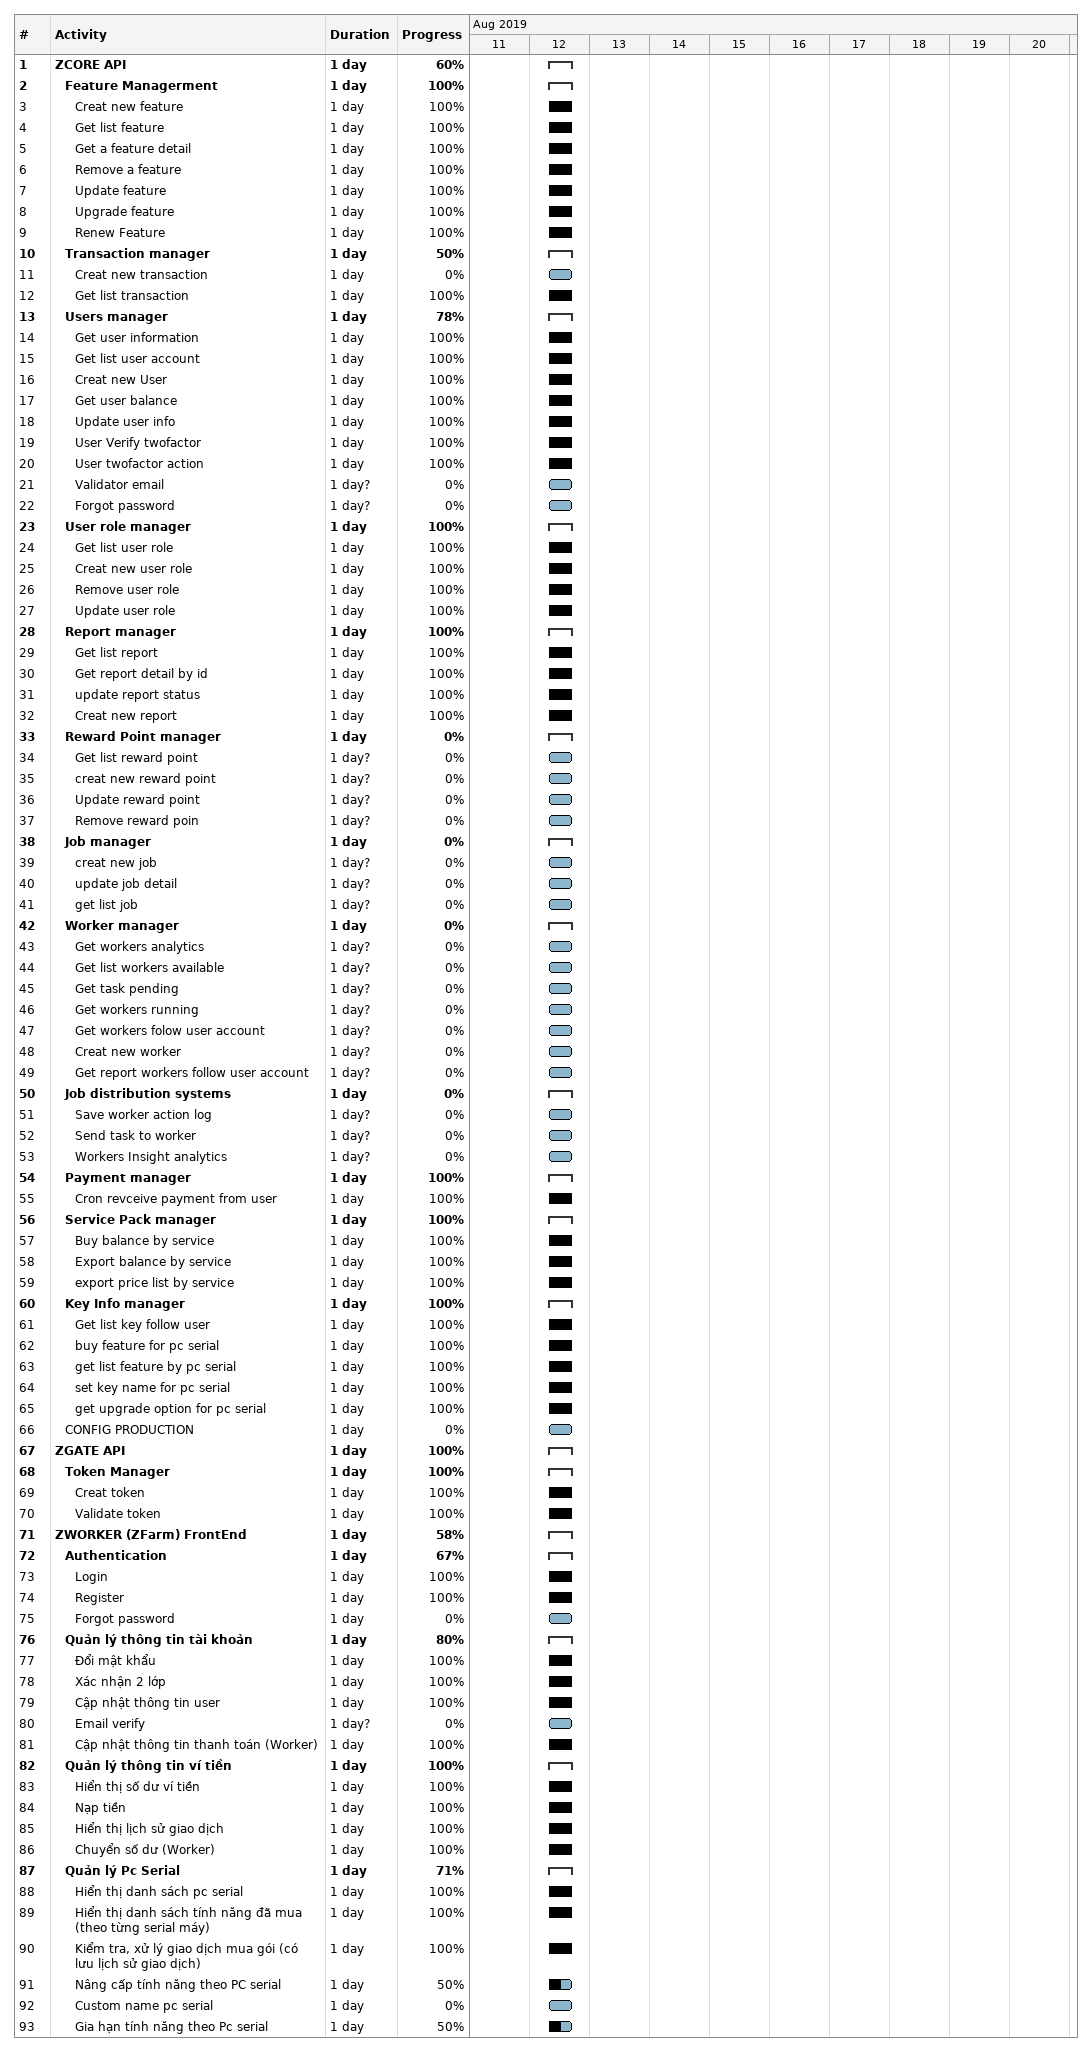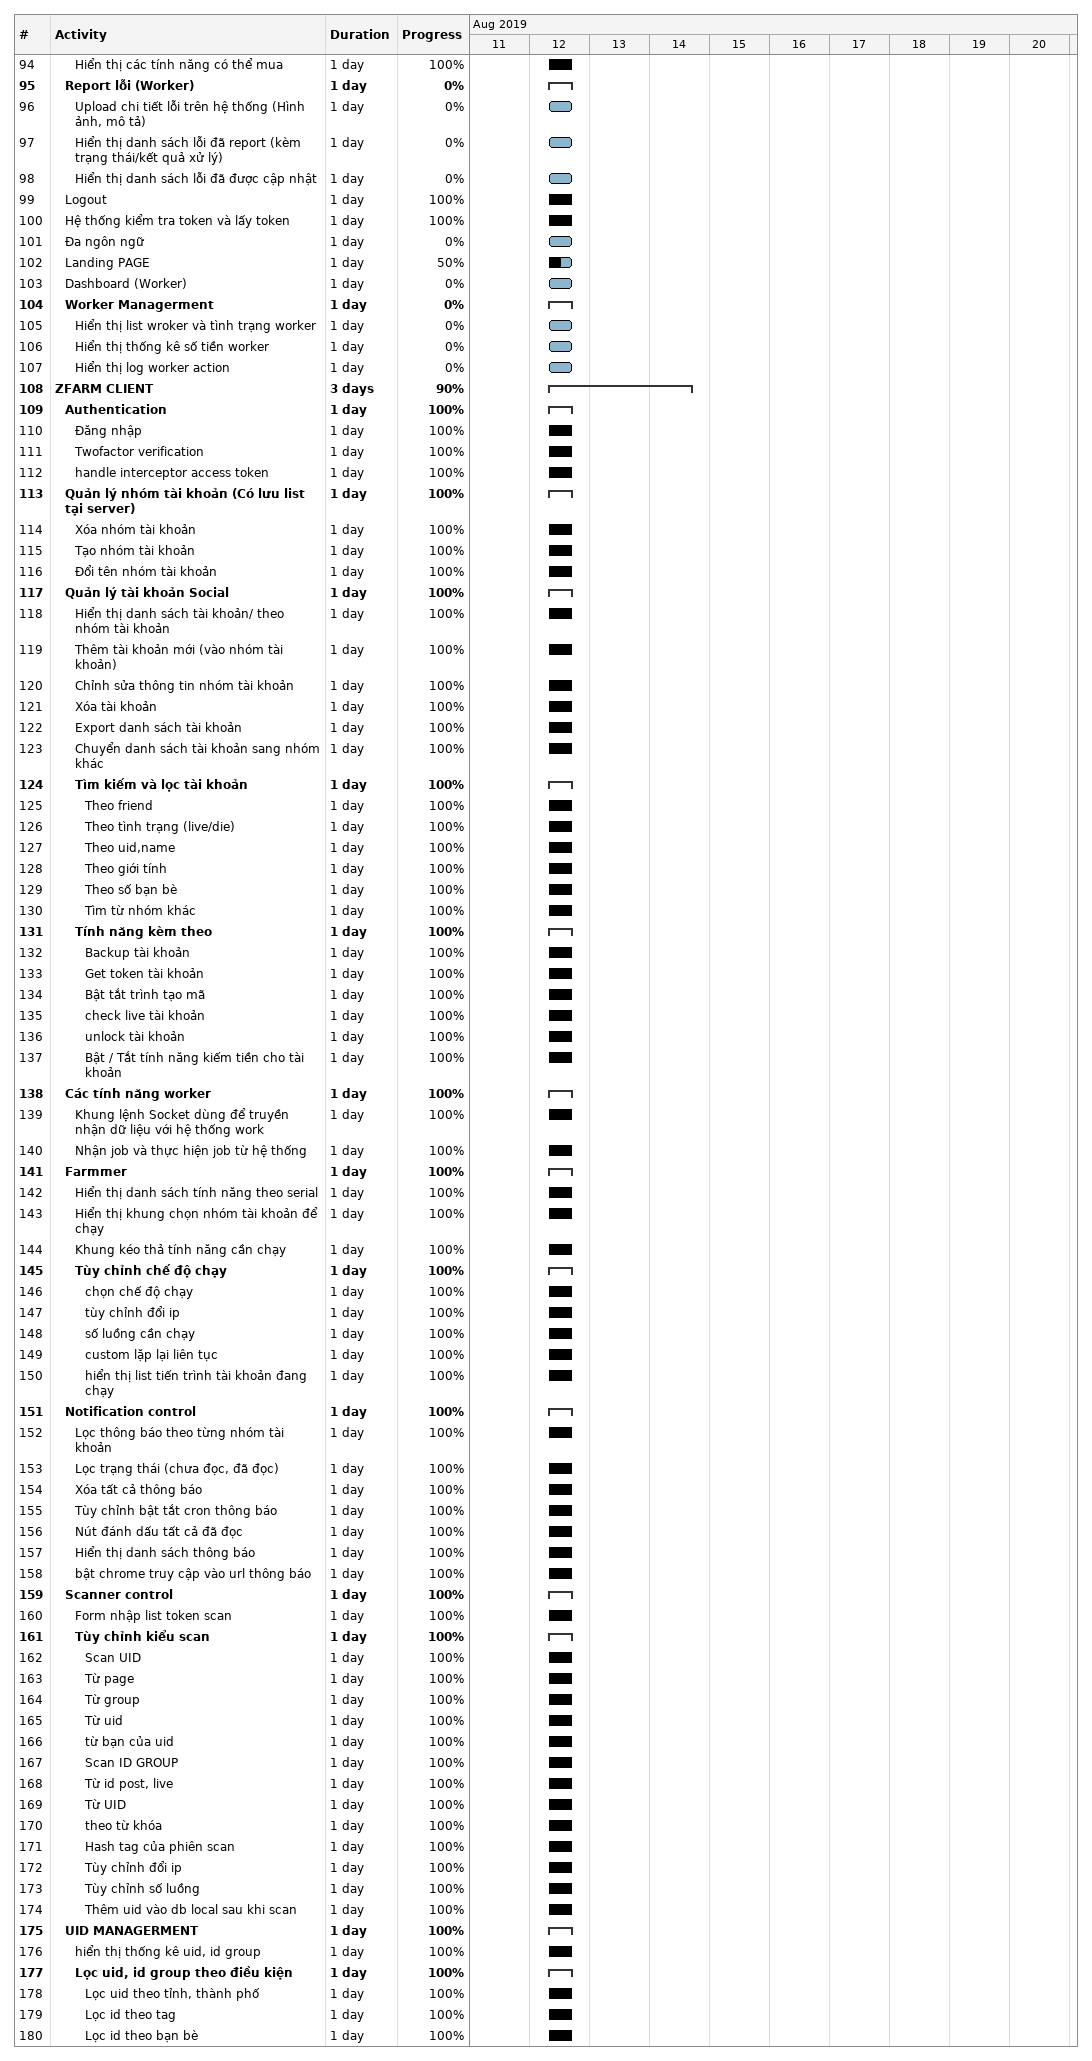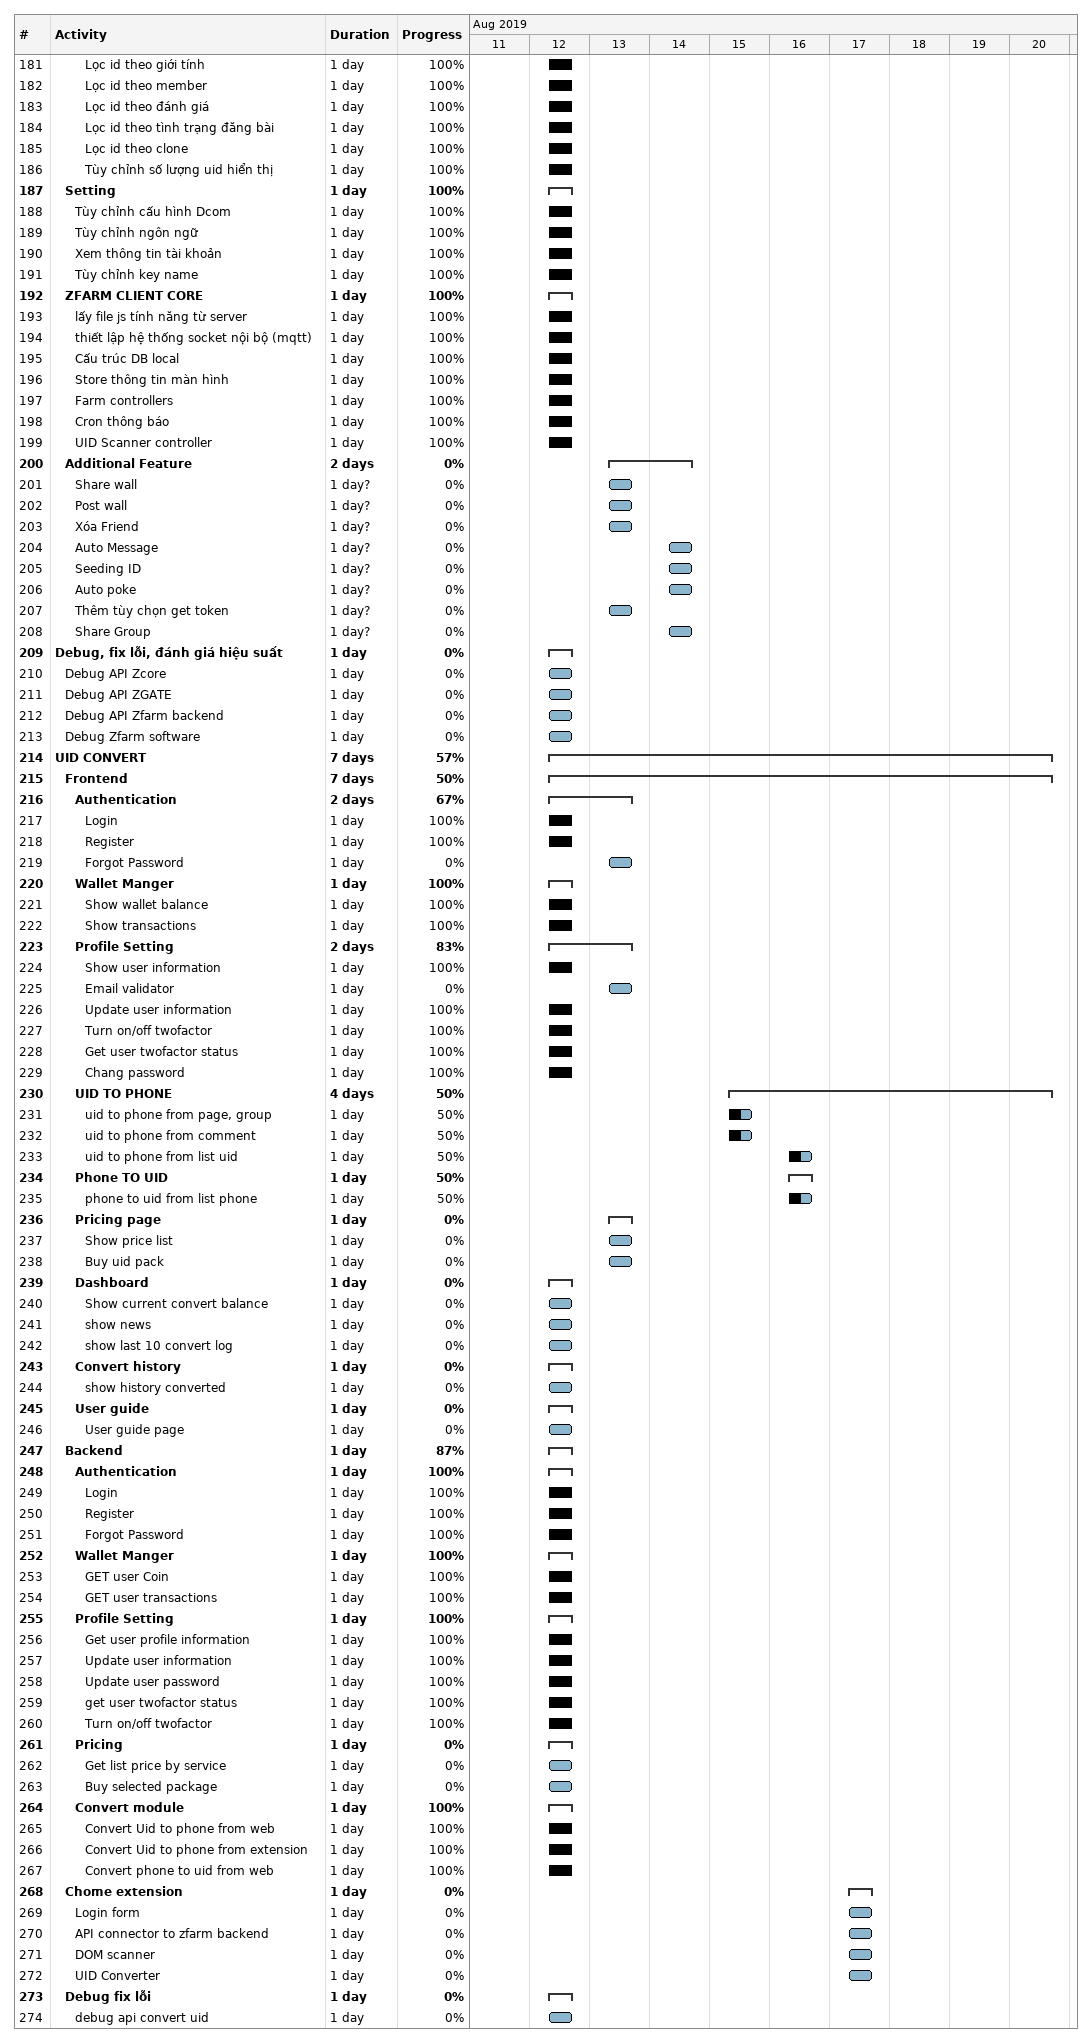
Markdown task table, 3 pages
| ID | Level | Task | Duration | Start | Finish | % complete |
|---|---|---|---|---|---|---|
| 1 | 1 | **ZCORE API** | 1d | 2019-08-12 | 2019-08-12 | 60 |
| 2 | 2 | **Feature Managerment** | 1d | 2019-08-12 | 2019-08-12 | 100 |
| 3 | 3 | Creat new feature | 1d | 2019-08-12 | 2019-08-12 | 100 |
| 4 | 3 | Get list feature | 1d | 2019-08-12 | 2019-08-12 | 100 |
| 5 | 3 | Get a feature detail | 1d | 2019-08-12 | 2019-08-12 | 100 |
| 6 | 3 | Remove a feature | 1d | 2019-08-12 | 2019-08-12 | 100 |
| 7 | 3 | Update feature | 1d | 2019-08-12 | 2019-08-12 | 100 |
| 8 | 3 | Upgrade feature | 1d | 2019-08-12 | 2019-08-12 | 100 |
| 9 | 3 | Renew Feature | 1d | 2019-08-12 | 2019-08-12 | 100 |
| 10 | 2 | **Transaction manager** | 1d | 2019-08-12 | 2019-08-12 | 50 |
| 11 | 3 | Creat new transaction | 1d | 2019-08-12 | 2019-08-12 | 0 |
| 12 | 3 | Get list transaction | 1d | 2019-08-12 | 2019-08-12 | 100 |
| 13 | 2 | **Users manager** | 1d | 2019-08-12 | 2019-08-12 | 78 |
| 14 | 3 | Get user information | 1d | 2019-08-12 | 2019-08-12 | 100 |
| 15 | 3 | Get list user account | 1d | 2019-08-12 | 2019-08-12 | 100 |
| 16 | 3 | Creat new User | 1d | 2019-08-12 | 2019-08-12 | 100 |
| 17 | 3 | Get user balance | 1d | 2019-08-12 | 2019-08-12 | 100 |
| 18 | 3 | Update user info | 1d | 2019-08-12 | 2019-08-12 | 100 |
| 19 | 3 | User Verify twofactor | 1d | 2019-08-12 | 2019-08-12 | 100 |
| 20 | 3 | User twofactor action | 1d | 2019-08-12 | 2019-08-12 | 100 |
| 21 | 3 | Validator email | 1d? | 2019-08-12 | 2019-08-12 | 0 |
| 22 | 3 | Forgot password | 1d? | 2019-08-12 | 2019-08-12 | 0 |
| 23 | 2 | **User role manager** | 1d | 2019-08-12 | 2019-08-12 | 100 |
| 24 | 3 | Get list user role | 1d | 2019-08-12 | 2019-08-12 | 100 |
| 25 | 3 | Creat new user role | 1d | 2019-08-12 | 2019-08-12 | 100 |
| 26 | 3 | Remove user role | 1d | 2019-08-12 | 2019-08-12 | 100 |
| 27 | 3 | Update user role | 1d | 2019-08-12 | 2019-08-12 | 100 |
| 28 | 2 | **Report manager** | 1d | 2019-08-12 | 2019-08-12 | 100 |
| 29 | 3 | Get list report | 1d | 2019-08-12 | 2019-08-12 | 100 |
| 30 | 3 | Get report detail by id | 1d | 2019-08-12 | 2019-08-12 | 100 |
| 31 | 3 | update report status | 1d | 2019-08-12 | 2019-08-12 | 100 |
| 32 | 3 | Creat new report | 1d | 2019-08-12 | 2019-08-12 | 100 |
| 33 | 2 | **Reward Point manager** | 1d | 2019-08-12 | 2019-08-12 | 0 |
| 34 | 3 | Get list reward point | 1d? | 2019-08-12 | 2019-08-12 | 0 |
| 35 | 3 | creat new reward point | 1d? | 2019-08-12 | 2019-08-12 | 0 |
| 36 | 3 | Update reward point | 1d? | 2019-08-12 | 2019-08-12 | 0 |
| 37 | 3 | Remove reward poin | 1d? | 2019-08-12 | 2019-08-12 | 0 |
| 38 | 2 | **Job manager** | 1d | 2019-08-12 | 2019-08-12 | 0 |
| 39 | 3 | creat new job | 1d? | 2019-08-12 | 2019-08-12 | 0 |
| 40 | 3 | update job detail | 1d? | 2019-08-12 | 2019-08-12 | 0 |
| 41 | 3 | get list job | 1d? | 2019-08-12 | 2019-08-12 | 0 |
| 42 | 2 | **Worker manager** | 1d | 2019-08-12 | 2019-08-12 | 0 |
| 43 | 3 | Get workers analytics | 1d? | 2019-08-12 | 2019-08-12 | 0 |
| 44 | 3 | Get list workers available | 1d? | 2019-08-12 | 2019-08-12 | 0 |
| 45 | 3 | Get task pending | 1d? | 2019-08-12 | 2019-08-12 | 0 |
| 46 | 3 | Get workers running | 1d? | 2019-08-12 | 2019-08-12 | 0 |
| 47 | 3 | Get workers folow user account | 1d? | 2019-08-12 | 2019-08-12 | 0 |
| 48 | 3 | Creat new worker | 1d? | 2019-08-12 | 2019-08-12 | 0 |
| 49 | 3 | Get report workers follow user account | 1d? | 2019-08-12 | 2019-08-12 | 0 |
| 50 | 2 | **Job distribution systems** | 1d | 2019-08-12 | 2019-08-12 | 0 |
| 51 | 3 | Save worker action log | 1d? | 2019-08-12 | 2019-08-12 | 0 |
| 52 | 3 | Send task to worker | 1d? | 2019-08-12 | 2019-08-12 | 0 |
| 53 | 3 | Workers Insight analytics | 1d? | 2019-08-12 | 2019-08-12 | 0 |
| 54 | 2 | **Payment manager** | 1d | 2019-08-12 | 2019-08-12 | 100 |
| 55 | 3 | Cron revceive payment from user | 1d | 2019-08-12 | 2019-08-12 | 100 |
| 56 | 2 | **Service Pack manager** | 1d | 2019-08-12 | 2019-08-12 | 100 |
| 57 | 3 | Buy balance by service | 1d | 2019-08-12 | 2019-08-12 | 100 |
| 58 | 3 | Export balance by service | 1d | 2019-08-12 | 2019-08-12 | 100 |
| 59 | 3 | export price list by service | 1d | 2019-08-12 | 2019-08-12 | 100 |
| 60 | 2 | **Key Info manager** | 1d | 2019-08-12 | 2019-08-12 | 100 |
| 61 | 3 | Get list key follow user | 1d | 2019-08-12 | 2019-08-12 | 100 |
| 62 | 3 | buy feature for pc serial | 1d | 2019-08-12 | 2019-08-12 | 100 |
| 63 | 3 | get list feature by pc serial | 1d | 2019-08-12 | 2019-08-12 | 100 |
| 64 | 3 | set key name for pc serial | 1d | 2019-08-12 | 2019-08-12 | 100 |
| 65 | 3 | get upgrade option for pc serial | 1d | 2019-08-12 | 2019-08-12 | 100 |
| 66 | 2 | CONFIG PRODUCTION | 1d | 2019-08-12 | 2019-08-12 | 0 |
| 67 | 1 | **ZGATE API** | 1d | 2019-08-12 | 2019-08-12 | 100 |
| 68 | 2 | **Token Manager** | 1d | 2019-08-12 | 2019-08-12 | 100 |
| 69 | 3 | Creat token | 1d | 2019-08-12 | 2019-08-12 | 100 |
| 70 | 3 | Validate token | 1d | 2019-08-12 | 2019-08-12 | 100 |
| 71 | 1 | **ZWORKER (ZFarm) FrontEnd** | 1d | 2019-08-12 | 2019-08-12 | 58 |
| 72 | 2 | **Authentication** | 1d | 2019-08-12 | 2019-08-12 | 67 |
| 73 | 3 | Login | 1d | 2019-08-12 | 2019-08-12 | 100 |
| 74 | 3 | Register | 1d | 2019-08-12 | 2019-08-12 | 100 |
| 75 | 3 | Forgot password | 1d | 2019-08-12 | 2019-08-12 | 0 |
| 76 | 2 | **Quản lý thông tin tài khoản** | 1d | 2019-08-12 | 2019-08-12 | 80 |
| 77 | 3 | Đổi mật khẩu | 1d | 2019-08-12 | 2019-08-12 | 100 |
| 78 | 3 | Xác nhận 2 lớp | 1d | 2019-08-12 | 2019-08-12 | 100 |
| 79 | 3 | Cập nhật thông tin user | 1d | 2019-08-12 | 2019-08-12 | 100 |
| 80 | 3 | Email verify | 1d? | 2019-08-12 | 2019-08-12 | 0 |
| 81 | 3 | Cập nhật thông tin thanh toán (Worker) | 1d | 2019-08-12 | 2019-08-12 | 100 |
| 82 | 2 | **Quản lý thông tin ví tiền** | 1d | 2019-08-12 | 2019-08-12 | 100 |
| 83 | 3 | Hiển thị số dư ví tiền | 1d | 2019-08-12 | 2019-08-12 | 100 |
| 84 | 3 | Nạp tiền | 1d | 2019-08-12 | 2019-08-12 | 100 |
| 85 | 3 | Hiển thị lịch sử giao dịch | 1d | 2019-08-12 | 2019-08-12 | 100 |
| 86 | 3 | Chuyển số dư (Worker) | 1d | 2019-08-12 | 2019-08-12 | 100 |
| 87 | 2 | **Quản lý Pc Serial** | 1d | 2019-08-12 | 2019-08-12 | 71 |
| 88 | 3 | Hiển thị danh sách pc serial | 1d | 2019-08-12 | 2019-08-12 | 100 |
| 89 | 3 | Hiển thị danh sách tính năng đã mua (theo từng serial máy) | 1d | 2019-08-12 | 2019-08-12 | 100 |
| 90 | 3 | Kiểm tra, xử lý giao dịch mua gói (có lưu lịch sử giao dịch) | 1d | 2019-08-12 | 2019-08-12 | 100 |
| 91 | 3 | Nâng cấp tính năng theo PC serial | 1d | 2019-08-12 | 2019-08-12 | 50 |
| 92 | 3 | Custom name pc serial | 1d | 2019-08-12 | 2019-08-12 | 0 |
| 93 | 3 | Gia hạn tính năng theo Pc serial | 1d | 2019-08-12 | 2019-08-12 | 50 |
| 94 | 3 | Hiển thị các tính năng có thể mua | 1d | 2019-08-12 | 2019-08-12 | 100 |
| 95 | 2 | **Report lỗi (Worker)** | 1d | 2019-08-12 | 2019-08-12 | 0 |
| 96 | 3 | Upload chi tiết lỗi trên hệ thống (Hình ảnh, mô tả) | 1d | 2019-08-12 | 2019-08-12 | 0 |
| 97 | 3 | Hiển thị danh sách lỗi đã report (kèm trạng thái/kết quả xử lý) | 1d | 2019-08-12 | 2019-08-12 | 0 |
| 98 | 3 | Hiển thị danh sách lỗi đã được cập nhật | 1d | 2019-08-12 | 2019-08-12 | 0 |
| 99 | 2 | Logout | 1d | 2019-08-12 | 2019-08-12 | 100 |
| 100 | 2 | Hệ thống kiểm tra token và lấy token | 1d | 2019-08-12 | 2019-08-12 | 100 |
| 101 | 2 | Đa ngôn ngữ | 1d | 2019-08-12 | 2019-08-12 | 0 |
| 102 | 2 | Landing PAGE | 1d | 2019-08-12 | 2019-08-12 | 50 |
| 103 | 2 | Dashboard (Worker) | 1d | 2019-08-12 | 2019-08-12 | 0 |
| 104 | 2 | **Worker Managerment** | 1d | 2019-08-12 | 2019-08-12 | 0 |
| 105 | 3 | Hiển thị list wroker và tình trạng worker | 1d | 2019-08-12 | 2019-08-12 | 0 |
| 106 | 3 | Hiển thị thống kê số tiền worker | 1d | 2019-08-12 | 2019-08-12 | 0 |
| 107 | 3 | Hiển thị log worker action | 1d | 2019-08-12 | 2019-08-12 | 0 |
| 108 | 1 | **ZFARM CLIENT** | 3d | 2019-08-12 | 2019-08-14 | 90 |
| 109 | 2 | **Authentication** | 1d | 2019-08-12 | 2019-08-12 | 100 |
| 110 | 3 | Đăng nhập | 1d | 2019-08-12 | 2019-08-12 | 100 |
| 111 | 3 | Twofactor verification | 1d | 2019-08-12 | 2019-08-12 | 100 |
| 112 | 3 | handle interceptor access token | 1d | 2019-08-12 | 2019-08-12 | 100 |
| 113 | 2 | **Quản lý nhóm tài khoản (Có lưu list tại server)** | 1d | 2019-08-12 | 2019-08-12 | 100 |
| 114 | 3 | Xóa nhóm tài khoản | 1d | 2019-08-12 | 2019-08-12 | 100 |
| 115 | 3 | Tạo nhóm tài khoản | 1d | 2019-08-12 | 2019-08-12 | 100 |
| 116 | 3 | Đổi tên nhóm tài khoản | 1d | 2019-08-12 | 2019-08-12 | 100 |
| 117 | 2 | **Quản lý tài khoản Social** | 1d | 2019-08-12 | 2019-08-12 | 100 |
| 118 | 3 | Hiển thị danh sách tài khoản/ theo nhóm tài khoản | 1d | 2019-08-12 | 2019-08-12 | 100 |
| 119 | 3 | Thêm tài khoản mới (vào nhóm tài khoản) | 1d | 2019-08-12 | 2019-08-12 | 100 |
| 120 | 3 | Chỉnh sửa thông tin nhóm tài khoản | 1d | 2019-08-12 | 2019-08-12 | 100 |
| 121 | 3 | Xóa tài khoản | 1d | 2019-08-12 | 2019-08-12 | 100 |
| 122 | 3 | Export danh sách tài khoản | 1d | 2019-08-12 | 2019-08-12 | 100 |
| 123 | 3 | Chuyển danh sách tài khoản sang nhóm khác | 1d | 2019-08-12 | 2019-08-12 | 100 |
| 124 | 3 | **Tìm kiếm và lọc tài khoản** | 1d | 2019-08-12 | 2019-08-12 | 100 |
| 125 | 4 | Theo friend | 1d | 2019-08-12 | 2019-08-12 | 100 |
| 126 | 4 | Theo tình trạng (live/die) | 1d | 2019-08-12 | 2019-08-12 | 100 |
| 127 | 4 | Theo uid,name | 1d | 2019-08-12 | 2019-08-12 | 100 |
| 128 | 4 | Theo giới tính | 1d | 2019-08-12 | 2019-08-12 | 100 |
| 129 | 4 | Theo số bạn bè | 1d | 2019-08-12 | 2019-08-12 | 100 |
| 130 | 4 | Tìm từ nhóm khác | 1d | 2019-08-12 | 2019-08-12 | 100 |
| 131 | 3 | **Tính năng kèm theo** | 1d | 2019-08-12 | 2019-08-12 | 100 |
| 132 | 4 | Backup tài khoản | 1d | 2019-08-12 | 2019-08-12 | 100 |
| 133 | 4 | Get token tài khoản | 1d | 2019-08-12 | 2019-08-12 | 100 |
| 134 | 4 | Bật tắt trình tạo mã | 1d | 2019-08-12 | 2019-08-12 | 100 |
| 135 | 4 | check live tài khoản | 1d | 2019-08-12 | 2019-08-12 | 100 |
| 136 | 4 | unlock tài khoản | 1d | 2019-08-12 | 2019-08-12 | 100 |
| 137 | 4 | Bật / Tắt tính năng kiếm tiền cho tài khoản | 1d | 2019-08-12 | 2019-08-12 | 100 |
| 138 | 2 | **Các tính năng worker** | 1d | 2019-08-12 | 2019-08-12 | 100 |
| 139 | 3 | Khung lệnh Socket dùng để truyền nhận dữ liệu với hệ thống work | 1d | 2019-08-12 | 2019-08-12 | 100 |
| 140 | 3 | Nhận job và thực hiện job từ hệ thống | 1d | 2019-08-12 | 2019-08-12 | 100 |
| 141 | 2 | **Farmmer** | 1d | 2019-08-12 | 2019-08-12 | 100 |
| 142 | 3 | Hiển thị danh sách tính năng theo serial | 1d | 2019-08-12 | 2019-08-12 | 100 |
| 143 | 3 | Hiển thị khung chọn nhóm tài khoản để chạy | 1d | 2019-08-12 | 2019-08-12 | 100 |
| 144 | 3 | Khung kéo thả tính năng cần chạy | 1d | 2019-08-12 | 2019-08-12 | 100 |
| 145 | 3 | **Tùy chỉnh chế độ chạy** | 1d | 2019-08-12 | 2019-08-12 | 100 |
| 146 | 4 | chọn chế độ chạy | 1d | 2019-08-12 | 2019-08-12 | 100 |
| 147 | 4 | tùy chỉnh đổi ip | 1d | 2019-08-12 | 2019-08-12 | 100 |
| 148 | 4 | số luồng cần chạy | 1d | 2019-08-12 | 2019-08-12 | 100 |
| 149 | 4 | custom lặp lại liên tục | 1d | 2019-08-12 | 2019-08-12 | 100 |
| 150 | 4 | hiển thị list tiến trình tài khoản đang chạy | 1d | 2019-08-12 | 2019-08-12 | 100 |
| 151 | 2 | **Notification control** | 1d | 2019-08-12 | 2019-08-12 | 100 |
| 152 | 3 | Lọc thông báo theo từng nhóm tài khoản | 1d | 2019-08-12 | 2019-08-12 | 100 |
| 153 | 3 | Lọc trạng thái (chưa đọc, đã đọc) | 1d | 2019-08-12 | 2019-08-12 | 100 |
| 154 | 3 | Xóa tất cả thông báo | 1d | 2019-08-12 | 2019-08-12 | 100 |
| 155 | 3 | Tùy chỉnh bật tắt cron thông báo | 1d | 2019-08-12 | 2019-08-12 | 100 |
| 156 | 3 | Nút đánh dấu tất cả đã đọc | 1d | 2019-08-12 | 2019-08-12 | 100 |
| 157 | 3 | Hiển thị danh sách thông báo | 1d | 2019-08-12 | 2019-08-12 | 100 |
| 158 | 3 | bật chrome truy cập vào url thông báo | 1d | 2019-08-12 | 2019-08-12 | 100 |
| 159 | 2 | **Scanner control** | 1d | 2019-08-12 | 2019-08-12 | 100 |
| 160 | 3 | Form nhập list token scan | 1d | 2019-08-12 | 2019-08-12 | 100 |
| 161 | 3 | **Tùy chỉnh kiểu scan** | 1d | 2019-08-12 | 2019-08-12 | 100 |
| 162 | 4 | Scan UID | 1d | 2019-08-12 | 2019-08-12 | 100 |
| 163 | 4 | Từ page | 1d | 2019-08-12 | 2019-08-12 | 100 |
| 164 | 4 | Từ group | 1d | 2019-08-12 | 2019-08-12 | 100 |
| 165 | 4 | Từ uid | 1d | 2019-08-12 | 2019-08-12 | 100 |
| 166 | 4 | từ bạn của uid | 1d | 2019-08-12 | 2019-08-12 | 100 |
| 167 | 4 | Scan ID GROUP | 1d | 2019-08-12 | 2019-08-12 | 100 |
| 168 | 4 | Từ id post, live | 1d | 2019-08-12 | 2019-08-12 | 100 |
| 169 | 4 | Từ UID | 1d | 2019-08-12 | 2019-08-12 | 100 |
| 170 | 4 | theo từ khóa | 1d | 2019-08-12 | 2019-08-12 | 100 |
| 171 | 4 | Hash tag của phiên scan | 1d | 2019-08-12 | 2019-08-12 | 100 |
| 172 | 4 | Tùy chỉnh đổi ip | 1d | 2019-08-12 | 2019-08-12 | 100 |
| 173 | 4 | Tùy chỉnh số luồng | 1d | 2019-08-12 | 2019-08-12 | 100 |
| 174 | 4 | Thêm uid vào db local sau khi scan | 1d | 2019-08-12 | 2019-08-12 | 100 |
| 175 | 2 | **UID MANAGERMENT** | 1d | 2019-08-12 | 2019-08-12 | 100 |
| 176 | 3 | hiển thị thống kê uid, id group | 1d | 2019-08-12 | 2019-08-12 | 100 |
| 177 | 3 | **Lọc uid, id group theo điều kiện** | 1d | 2019-08-12 | 2019-08-12 | 100 |
| 178 | 4 | Lọc uid theo tỉnh, thành phố | 1d | 2019-08-12 | 2019-08-12 | 100 |
| 179 | 4 | Lọc id theo tag | 1d | 2019-08-12 | 2019-08-12 | 100 |
| 180 | 4 | Lọc id theo bạn bè | 1d | 2019-08-12 | 2019-08-12 | 100 |
| 181 | 4 | Lọc id theo giới tính | 1d | 2019-08-12 | 2019-08-12 | 100 |
| 182 | 4 | Lọc id theo member | 1d | 2019-08-12 | 2019-08-12 | 100 |
| 183 | 4 | Lọc id theo đánh giá | 1d | 2019-08-12 | 2019-08-12 | 100 |
| 184 | 4 | Lọc id theo tình trạng đăng bài | 1d | 2019-08-12 | 2019-08-12 | 100 |
| 185 | 4 | Lọc id theo clone | 1d | 2019-08-12 | 2019-08-12 | 100 |
| 186 | 4 | Tùy chỉnh số lượng uid hiển thị | 1d | 2019-08-12 | 2019-08-12 | 100 |
| 187 | 2 | **Setting** | 1d | 2019-08-12 | 2019-08-12 | 100 |
| 188 | 3 | Tùy chỉnh cấu hình Dcom | 1d | 2019-08-12 | 2019-08-12 | 100 |
| 189 | 3 | Tùy chỉnh ngôn ngữ | 1d | 2019-08-12 | 2019-08-12 | 100 |
| 190 | 3 | Xem thông tin tài khoản | 1d | 2019-08-12 | 2019-08-12 | 100 |
| 191 | 3 | Tùy chỉnh key name | 1d | 2019-08-12 | 2019-08-12 | 100 |
| 192 | 2 | **ZFARM CLIENT CORE** | 1d | 2019-08-12 | 2019-08-12 | 100 |
| 193 | 3 | lấy file js tính năng từ server | 1d | 2019-08-12 | 2019-08-12 | 100 |
| 194 | 3 | thiết lập hệ thống socket nội bộ (mqtt) | 1d | 2019-08-12 | 2019-08-12 | 100 |
| 195 | 3 | Cấu trúc DB local | 1d | 2019-08-12 | 2019-08-12 | 100 |
| 196 | 3 | Store thông tin màn hình | 1d | 2019-08-12 | 2019-08-12 | 100 |
| 197 | 3 | Farm controllers | 1d | 2019-08-12 | 2019-08-12 | 100 |
| 198 | 3 | Cron thông báo | 1d | 2019-08-12 | 2019-08-12 | 100 |
| 199 | 3 | UID Scanner controller | 1d | 2019-08-12 | 2019-08-12 | 100 |
| 200 | 2 | **Additional Feature** | 2d | 2019-08-13 | 2019-08-14 | 0 |
| 201 | 3 | Share wall | 1d? | 2019-08-13 | 2019-08-13 | 0 |
| 202 | 3 | Post wall | 1d? | 2019-08-13 | 2019-08-13 | 0 |
| 203 | 3 | Xóa Friend | 1d? | 2019-08-13 | 2019-08-13 | 0 |
| 204 | 3 | Auto Message | 1d? | 2019-08-14 | 2019-08-14 | 0 |
| 205 | 3 | Seeding ID | 1d? | 2019-08-14 | 2019-08-14 | 0 |
| 206 | 3 | Auto poke | 1d? | 2019-08-14 | 2019-08-14 | 0 |
| 207 | 3 | Thêm tùy chọn get token | 1d? | 2019-08-13 | 2019-08-13 | 0 |
| 208 | 3 | Share Group | 1d? | 2019-08-14 | 2019-08-14 | 0 |
| 209 | 1 | **Debug, fix lỗi, đánh giá hiệu suất** | 1d | 2019-08-12 | 2019-08-12 | 0 |
| 210 | 2 | Debug API Zcore | 1d | 2019-08-12 | 2019-08-12 | 0 |
| 211 | 2 | Debug API ZGATE | 1d | 2019-08-12 | 2019-08-12 | 0 |
| 212 | 2 | Debug API Zfarm backend | 1d | 2019-08-12 | 2019-08-12 | 0 |
| 213 | 2 | Debug Zfarm software | 1d | 2019-08-12 | 2019-08-12 | 0 |
| 214 | 1 | **UID CONVERT** | 7d | 2019-08-12 | 2019-08-20 | 57 |
| 215 | 2 | **Frontend** | 7d | 2019-08-12 | 2019-08-20 | 50 |
| 216 | 3 | **Authentication** | 2d | 2019-08-12 | 2019-08-13 | 67 |
| 217 | 4 | Login | 1d | 2019-08-12 | 2019-08-12 | 100 |
| 218 | 4 | Register | 1d | 2019-08-12 | 2019-08-12 | 100 |
| 219 | 4 | Forgot Password | 1d | 2019-08-13 | 2019-08-13 | 0 |
| 220 | 3 | **Wallet Manger** | 1d | 2019-08-12 | 2019-08-12 | 100 |
| 221 | 4 | Show wallet balance | 1d | 2019-08-12 | 2019-08-12 | 100 |
| 222 | 4 | Show transactions | 1d | 2019-08-12 | 2019-08-12 | 100 |
| 223 | 3 | **Profile Setting** | 2d | 2019-08-12 | 2019-08-13 | 83 |
| 224 | 4 | Show user information | 1d | 2019-08-12 | 2019-08-12 | 100 |
| 225 | 4 | Email validator | 1d | 2019-08-13 | 2019-08-13 | 0 |
| 226 | 4 | Update user information | 1d | 2019-08-12 | 2019-08-12 | 100 |
| 227 | 4 | Turn on/off twofactor | 1d | 2019-08-12 | 2019-08-12 | 100 |
| 228 | 4 | Get user twofactor status | 1d | 2019-08-12 | 2019-08-12 | 100 |
| 229 | 4 | Chang password | 1d | 2019-08-12 | 2019-08-12 | 100 |
| 230 | 3 | **UID TO PHONE** | 4d | 2019-08-15 | 2019-08-20 | 50 |
| 231 | 4 | uid to phone from page, group | 1d | 2019-08-15 | 2019-08-15 | 50 |
| 232 | 4 | uid to phone from comment | 1d | 2019-08-15 | 2019-08-15 | 50 |
| 233 | 4 | uid to phone from list uid | 1d | 2019-08-16 | 2019-08-16 | 50 |
| 234 | 3 | **Phone TO UID** | 1d | 2019-08-16 | 2019-08-16 | 50 |
| 235 | 4 | phone to uid from list phone | 1d | 2019-08-16 | 2019-08-16 | 50 |
| 236 | 3 | **Pricing page** | 1d | 2019-08-13 | 2019-08-13 | 0 |
| 237 | 4 | Show price list | 1d | 2019-08-13 | 2019-08-13 | 0 |
| 238 | 4 | Buy uid pack | 1d | 2019-08-13 | 2019-08-13 | 0 |
| 239 | 3 | **Dashboard** | 1d | 2019-08-12 | 2019-08-12 | 0 |
| 240 | 4 | Show current convert balance | 1d | 2019-08-12 | 2019-08-12 | 0 |
| 241 | 4 | show news | 1d | 2019-08-12 | 2019-08-12 | 0 |
| 242 | 4 | show last 10 convert log | 1d | 2019-08-12 | 2019-08-12 | 0 |
| 243 | 3 | **Convert history** | 1d | 2019-08-12 | 2019-08-12 | 0 |
| 244 | 4 | show history converted | 1d | 2019-08-12 | 2019-08-12 | 0 |
| 245 | 3 | **User guide** | 1d | 2019-08-12 | 2019-08-12 | 0 |
| 246 | 4 | User guide page | 1d | 2019-08-12 | 2019-08-12 | 0 |
| 247 | 2 | **Backend** | 1d | 2019-08-12 | 2019-08-12 | 87 |
| 248 | 3 | **Authentication** | 1d | 2019-08-12 | 2019-08-12 | 100 |
| 249 | 4 | Login | 1d | 2019-08-12 | 2019-08-12 | 100 |
| 250 | 4 | Register | 1d | 2019-08-12 | 2019-08-12 | 100 |
| 251 | 4 | Forgot Password | 1d | 2019-08-12 | 2019-08-12 | 100 |
| 252 | 3 | **Wallet Manger** | 1d | 2019-08-12 | 2019-08-12 | 100 |
| 253 | 4 | GET user Coin | 1d | 2019-08-12 | 2019-08-12 | 100 |
| 254 | 4 | GET user transactions | 1d | 2019-08-12 | 2019-08-12 | 100 |
| 255 | 3 | **Profile Setting** | 1d | 2019-08-12 | 2019-08-12 | 100 |
| 256 | 4 | Get user profile information | 1d | 2019-08-12 | 2019-08-12 | 100 |
| 257 | 4 | Update user information | 1d | 2019-08-12 | 2019-08-12 | 100 |
| 258 | 4 | Update user password | 1d | 2019-08-12 | 2019-08-12 | 100 |
| 259 | 4 | get user twofactor status | 1d | 2019-08-12 | 2019-08-12 | 100 |
| 260 | 4 | Turn on/off twofactor | 1d | 2019-08-12 | 2019-08-12 | 100 |
| 261 | 3 | **Pricing** | 1d | 2019-08-12 | 2019-08-12 | 0 |
| 262 | 4 | Get list price by service | 1d | 2019-08-12 | 2019-08-12 | 0 |
| 263 | 4 | Buy selected package | 1d | 2019-08-12 | 2019-08-12 | 0 |
| 264 | 3 | **Convert module** | 1d | 2019-08-12 | 2019-08-12 | 100 |
| 265 | 4 | Convert Uid to phone from web | 1d | 2019-08-12 | 2019-08-12 | 100 |
| 266 | 4 | Convert Uid to phone from extension | 1d | 2019-08-12 | 2019-08-12 | 100 |
| 267 | 4 | Convert phone to uid from web | 1d | 2019-08-12 | 2019-08-12 | 100 |
| 268 | 2 | **Chome extension** | 1d | 2019-08-17 | 2019-08-17 | 0 |
| 269 | 3 | Login form | 1d | 2019-08-17 | 2019-08-17 | 0 |
| 270 | 3 | API connector to zfarm backend | 1d | 2019-08-17 | 2019-08-17 | 0 |
| 271 | 3 | DOM scanner | 1d | 2019-08-17 | 2019-08-17 | 0 |
| 272 | 3 | UID Converter | 1d | 2019-08-17 | 2019-08-17 | 0 |
| 273 | 2 | **Debug fix lỗi** | 1d | 2019-08-12 | 2019-08-12 | 0 |
| 274 | 3 | debug api convert uid | 1d | 2019-08-12 | 2019-08-12 | 0 |
